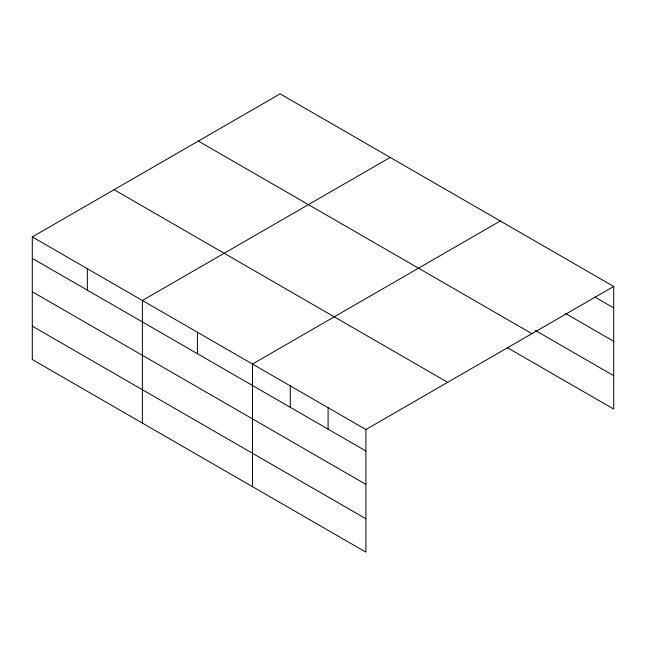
<?xml version="1.0" encoding="UTF-8"?>
<svg xmlns="http://www.w3.org/2000/svg" width="646" height="646" viewBox="0 0 646 646"><rect width="100%" height="100%" fill="white"/><g stroke="black" fill="none" stroke-linecap="round" stroke-linejoin="round"><path stroke-width="0.97" d="M365.894 484.363L365.894 429.533L32.3 236.929L32.3 359.539L365.894 552.136L365.894 484.363L32.3 291.758M507.15 347.556L613.7 409.071L613.7 286.461L280.106 93.864L32.3 236.929M390.192 157.422L142.386 300.487L142.386 423.098M500.279 220.98L252.473 364.045L252.473 486.656M365.894 429.533L613.7 286.461M594.796 296.99L613.7 307.908M565.581 313.512L613.7 341.29M535.51 330.542L613.7 375.689M198.33 141.07L531.924 333.675M114.076 189.714L447.67 382.319M32.3 258.376L365.894 450.973M32.3 326.157L365.894 518.754M328.087 407.699L328.087 429.146M290.28 385.872L290.28 407.319M197.434 332.27L197.434 353.709M87.347 268.712L87.347 290.159"/></g></svg>
